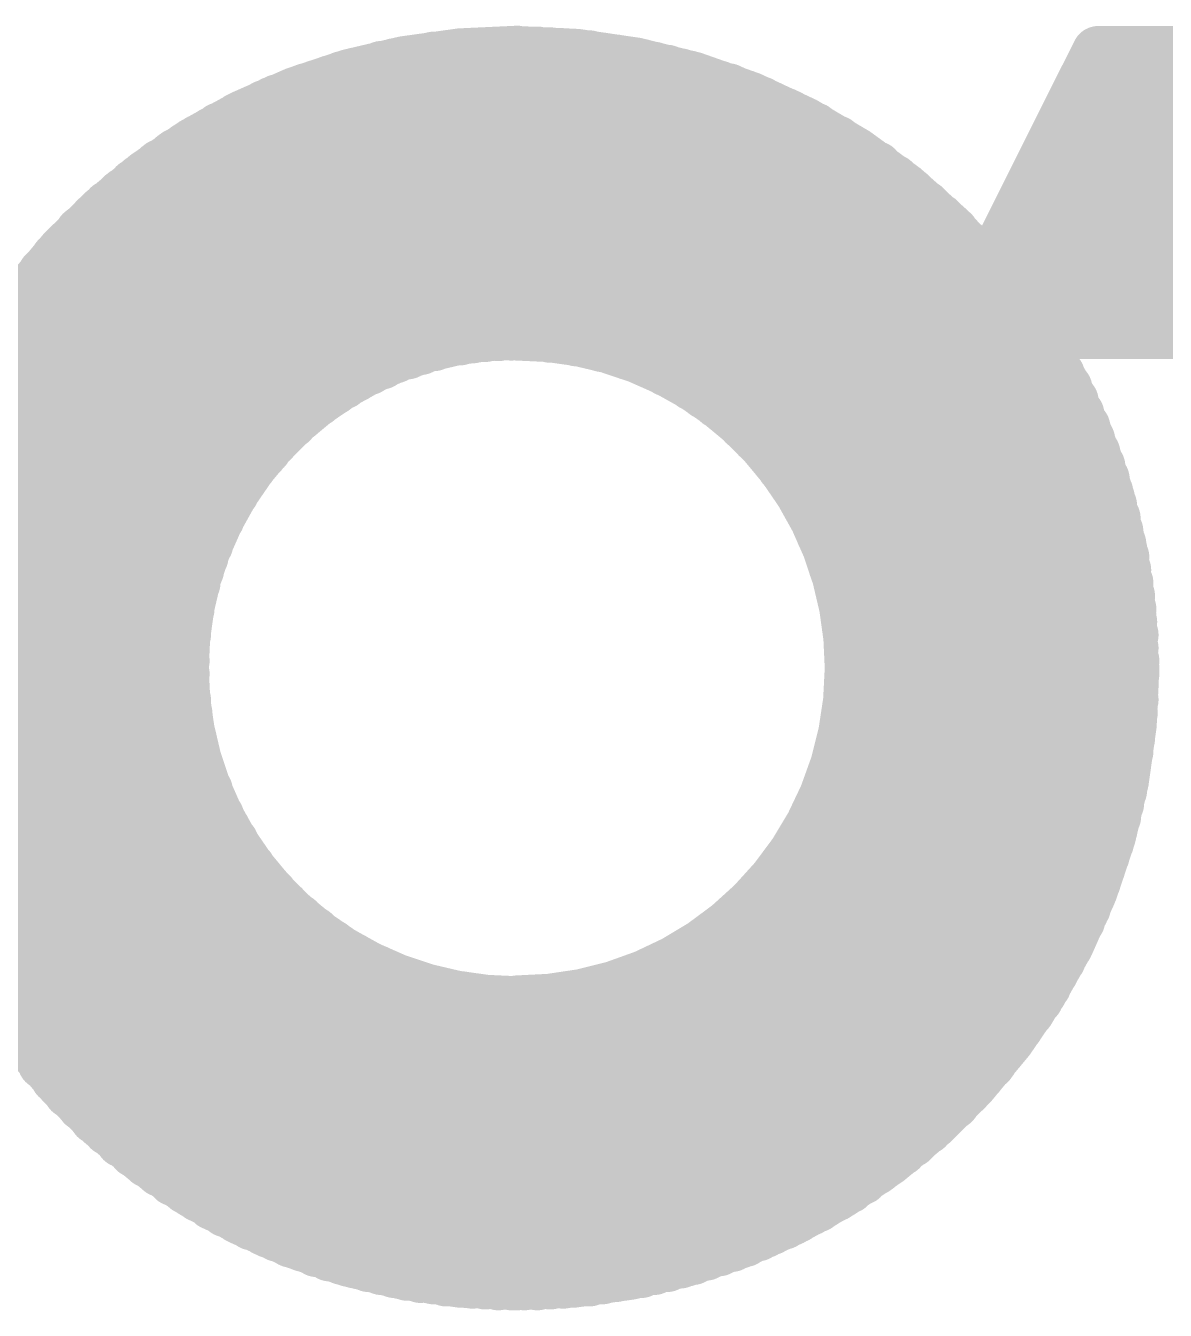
# Model space of a CAD drawing. Extents: x 98.7 to 144.1, y 93.1 to 144.1.
# Drawn here: x 110.637 to 111.7, y 130.403 to 131.601 of the extents above; entities that cross this region are included whole.
import ezdxf

# ---------------------------------------------------------------- set-up
doc = ezdxf.new("R2010")
doc.units = 0
doc.layers.get('0').update_dxf_attribs({"linetype": 'CONTINUOUS'})
doc.layers.add('SILK-TOP_PHO', color=9, linetype='CONTINUOUS')

# ---------------------------------------------------------------- blocks, each defined once
blk = doc.blocks.new('ROUND_117')
at = {"const_width": 0.02502}
blk.add_lwpolyline([(-0.01251, 0, 1), (0.01251, 0, 1)], format="xyb", close=True, dxfattribs=at)

msp = doc.modelspace()

# ---------------------------------------------------------------- linework, layer by layer
at = {"layer": 'SILK-TOP_PHO', "const_width": 0.050038}
for points in [[(111.09579, 131.576064, 0.259093), (110.608218, 131.305232)], [(111.535464, 131.370832, 0.2216486), (111.09579, 131.57581)], [(111.09579, 131.314444, 0.4142136), (110.783116, 131.00177)], [(111.407702, 131.00177, 0.4142136), (111.09579, 131.313682)], [(111.669322, 131.00177, 0.1454977), (111.576176, 131.315088)], [(110.783116, 131.00177, 0.4142154), (111.09579, 130.68935)], [(111.095536, 130.42773, 0.4142136), (111.66983, 131.002024)], [(111.09579, 130.690112, 0.4130234), (111.407702, 131.00177)], [(110.607348, 130.700272, 0.2600822), (111.09579, 130.42773)]]:
    msp.add_lwpolyline(points, format="xyb", dxfattribs=at)
for points in [[(111.00562, 131.568444), (111.00562, 131.30022)], [(111.017812, 131.570476), (111.017812, 131.303776)], [(111.02975, 131.571746), (111.02975, 131.307078)], [(111.041942, 131.57327), (111.041942, 131.30911)], [(111.054134, 131.573778), (111.054134, 131.311142)], [(111.066072, 131.57454), (111.066072, 131.312412)], [(111.078264, 131.575302), (111.078264, 131.313174)], [(111.090456, 131.575302), (111.090456, 131.313682)], [(111.09579, 131.57581), (111.09579, 131.575302)], [(111.102394, 131.575302), (111.102394, 131.313682)], [(111.114586, 131.575302), (111.114586, 131.313174)], [(111.126524, 131.57454), (111.126524, 131.31165)], [(111.138716, 131.573778), (111.138716, 131.31038)], [(111.150908, 131.572508), (111.150908, 131.308348)], [(111.162846, 131.571746), (111.162846, 131.306316)], [(111.175038, 131.569714), (111.175038, 131.303014)], [(111.63808, 131.57581), (111.53521, 131.370324)], [(111.634778, 131.569206), (111.634778, 131.315206)], [(111.63808, 131.57581), (112.767364, 131.57581)], [(111.64697, 131.57581), (111.64697, 131.315206)], [(111.658908, 131.57581), (111.658908, 131.315206)], [(111.6711, 131.57581), (111.6711, 131.315206)], [(111.683292, 131.57581), (111.683292, 131.315206)], [(111.69523, 131.57581), (111.69523, 131.315206)], [(111.707422, 131.57581), (111.707422, 131.315206)], [(111.71936, 131.57581), (111.71936, 131.315206)], [(110.95736, 131.558284), (110.95736, 131.281424)], [(110.969298, 131.56184), (110.969298, 131.286758)], [(110.98149, 131.56438), (110.98149, 131.292346)], [(110.985554, 131.565142), (111.206026, 131.565142)], [(110.993428, 131.566412), (110.993428, 131.296156)], [(111.18723, 131.567936), (111.18723, 131.299712)], [(111.199168, 131.565904), (111.199168, 131.295648)], [(111.21136, 131.563872), (111.21136, 131.291584)], [(111.223298, 131.561078), (111.223298, 131.28625)], [(111.23549, 131.558284), (111.23549, 131.280154)], [(111.632746, 131.565142), (112.767364, 131.565142)], [(110.908846, 131.544314), (110.908846, 131.25196)], [(110.921038, 131.548378), (110.921038, 131.260596)], [(110.932976, 131.552442), (110.932976, 131.267962)], [(110.935008, 131.55295), (111.25581, 131.55295)], [(110.945168, 131.555744), (110.945168, 131.275328)], [(111.247682, 131.554982), (111.247682, 131.274058)], [(111.25962, 131.55168), (111.25962, 131.266692)], [(111.271812, 131.547616), (111.271812, 131.258564)], [(111.622586, 131.545076), (111.622586, 131.315206)], [(111.62665, 131.55295), (112.767364, 131.55295)], [(110.884716, 131.535678), (110.884716, 131.23164)], [(110.896654, 131.54025), (110.896654, 131.242562)], [(110.898686, 131.541012), (111.29264, 131.541012)], [(111.284004, 131.543552), (111.284004, 131.249928)], [(111.295942, 131.539488), (111.295942, 131.24053)], [(111.308134, 131.534916), (111.308134, 131.229608)], [(111.620554, 131.541012), (112.767364, 131.541012)], [(110.860586, 131.525518), (110.860586, 131.206748)], [(110.867952, 131.52882), (111.322866, 131.52882)], [(110.872524, 131.530852), (110.872524, 131.22021)], [(111.320326, 131.529582), (111.320326, 131.21767)], [(111.332264, 131.524248), (111.332264, 131.20497)], [(111.610648, 131.520692), (111.610648, 131.315206)], [(111.614712, 131.52882), (112.767364, 131.52882)], [(110.836202, 131.514088), (110.836202, 131.176014)], [(110.841536, 131.516628), (111.349028, 131.516628)], [(110.848394, 131.519422), (110.848394, 131.192778)], [(111.344456, 131.51866), (111.344456, 131.189476)], [(111.356394, 131.512818), (111.356394, 131.172712)], [(111.608616, 131.516628), (112.767364, 131.516628)], [(110.812072, 131.500626), (110.812072, 131.132834)], [(110.818676, 131.50469), (111.37265, 131.50469)], [(110.824264, 131.50723), (110.824264, 131.156456)], [(111.368586, 131.50596), (111.368586, 131.152392)], [(111.380778, 131.499356), (111.380778, 131.1275)], [(111.598456, 131.496562), (111.598456, 131.315206)], [(111.60252, 131.50469), (112.767364, 131.50469)], [(110.787942, 131.486402), (110.787942, 131.055618)], [(110.797848, 131.492498), (111.393478, 131.492498)], [(110.79988, 131.493768), (110.79988, 131.102608)], [(111.392716, 131.492498), (111.392716, 131.096004)], [(111.404908, 131.485132), (111.404908, 131.040886)], [(111.596424, 131.492498), (112.767364, 131.492498)], [(110.77575, 131.478528), (110.77575, 130.524758)], [(110.778544, 131.48056), (111.412274, 131.48056)], [(111.4171, 131.477004), (111.4171, 130.526028)], [(111.586264, 131.472432), (111.586264, 131.315206)], [(111.590328, 131.48056), (112.767364, 131.48056)], [(110.75162, 131.461002), (110.75162, 130.54203)], [(110.761018, 131.468368), (111.430562, 131.468368)], [(110.763558, 131.4704), (110.763558, 130.533394)], [(111.429038, 131.468368), (111.429038, 130.534664)], [(111.584486, 131.468368), (112.767364, 131.468368)], [(110.739428, 131.452112), (110.739428, 130.551428)], [(110.744762, 131.456176), (111.446564, 131.456176)], [(111.44123, 131.459478), (111.44123, 130.543554)], [(111.453422, 131.45008), (111.453422, 130.552952)], [(111.57839, 131.456176), (112.767364, 131.456176)], [(110.72749, 131.442206), (110.72749, 130.560826)], [(110.73003, 131.444238), (111.461296, 131.444238)], [(111.46536, 131.440174), (111.46536, 130.562858)], [(111.572294, 131.444238), (112.767364, 131.444238)], [(111.574326, 131.448302), (111.574326, 130.685286)], [(110.715298, 131.432046), (110.715298, 130.571748)], [(110.715298, 131.432046), (111.47552, 131.432046)], [(111.477552, 131.430014), (111.477552, 130.573018)], [(111.566198, 131.432046), (112.497108, 131.432046)], [(110.702598, 131.419854), (111.488982, 131.419854)], [(110.703106, 131.420616), (110.703106, 130.582416)], [(111.48949, 131.418584), (111.48949, 130.584448)], [(111.560102, 131.419854), (112.491012, 131.419854)], [(111.562134, 131.423918), (111.562134, 130.66776)], [(110.689644, 131.407916), (111.501682, 131.407916)], [(110.691168, 131.409186), (110.691168, 130.594608)], [(111.501682, 131.407154), (111.501682, 130.595878)], [(111.554006, 131.407916), (112.48517, 131.407916)], [(110.678214, 131.395724), (111.513112, 131.395724)], [(110.678976, 131.396486), (110.678976, 130.606546)], [(111.513874, 131.394454), (111.513874, 130.608578)], [(111.548164, 131.395724), (112.479074, 131.395724)], [(111.550196, 131.399788), (111.550196, 130.651758)], [(110.666784, 131.383532), (110.666784, 130.620008)], [(110.666784, 131.383532), (111.524542, 131.383532)], [(111.525812, 131.380992), (111.525812, 130.62204)], [(111.542068, 131.383532), (112.472978, 131.383532)], [(110.654846, 131.369562), (110.654846, 130.63347)], [(110.656878, 131.371594), (112.466882, 131.371594)], [(111.538004, 131.375658), (111.538004, 130.636264)], [(110.642654, 131.35483), (110.642654, 130.648964)], [(110.646718, 131.359402), (112.460786, 131.359402)], [(110.63732, 131.347464), (112.45469, 131.347464)], [(110.628684, 131.335272), (112.448848, 131.335272)], [(110.630462, 131.338574), (110.630462, 130.66522)], [(110.618524, 131.321048), (110.618524, 130.682492)], [(110.619794, 131.32308), (112.442752, 131.32308)], [(110.29442, 131.311142), (111.053372, 131.311142)], [(111.137954, 131.311142), (111.578898, 131.311142)], [(111.576358, 131.315206), (111.909098, 131.315206)], [(110.318804, 131.29895), (111.000286, 131.29895)], [(111.19104, 131.29895), (111.587026, 131.29895)], [(111.586264, 131.29895), (111.586264, 130.704082)], [(110.332774, 131.286758), (110.96879, 131.286758)], [(111.22279, 131.286758), (111.593884, 131.286758)], [(110.342172, 131.27482), (110.944406, 131.27482)], [(111.24692, 131.27482), (111.600488, 131.27482)], [(111.598456, 131.27736), (111.598456, 130.725672)], [(110.34903, 131.262628), (110.92434, 131.262628)], [(111.266986, 131.262628), (111.607346, 131.262628)], [(110.353602, 131.25069), (110.906814, 131.25069)], [(111.284004, 131.25069), (111.613188, 131.25069)], [(111.610648, 131.2545), (111.610648, 130.748532)], [(110.356396, 131.238498), (110.892082, 131.238498)], [(111.299498, 131.238498), (111.618522, 131.238498)], [(110.356904, 131.226306), (110.87862, 131.226306)], [(111.312198, 131.226306), (111.62411, 131.226306)], [(111.622586, 131.228338), (111.622586, 130.774694)], [(110.356396, 131.214368), (110.86719, 131.214368)], [(111.324136, 131.214368), (111.628682, 131.214368)], [(110.354364, 131.202176), (110.856522, 131.202176)], [(111.335058, 131.202176), (111.633508, 131.202176)], [(111.634778, 131.19735), (111.634778, 130.805682)], [(110.3503, 131.189984), (110.846362, 131.189984)], [(111.344456, 131.189984), (111.63808, 131.189984)], [(110.343696, 131.178046), (110.837726, 131.178046)], [(111.353092, 131.178046), (111.642144, 131.178046)], [(110.334806, 131.165854), (110.830106, 131.165854)], [(111.36122, 131.165854), (111.645446, 131.165854)], [(110.322106, 131.153662), (110.82274, 131.153662)], [(111.367824, 131.153662), (111.649002, 131.153662)], [(111.64697, 131.16052), (111.64697, 130.842512)], [(110.301278, 131.141724), (110.816644, 131.141724)], [(111.374682, 131.141724), (111.652304, 131.141724)], [(109.963204, 131.129532), (110.810802, 131.129532)], [(111.380778, 131.129532), (111.654844, 131.129532)], [(109.95787, 131.117594), (110.805976, 131.117594)], [(111.38535, 131.117594), (111.657638, 131.117594)], [(109.952282, 131.105402), (110.801404, 131.105402)], [(111.390176, 131.105402), (111.660432, 131.105402)], [(111.658908, 131.109974), (111.658908, 130.893058)], [(109.946948, 131.09321), (110.79734, 131.09321)], [(111.39424, 131.09321), (111.66221, 131.09321)], [(109.941614, 131.081272), (110.794038, 131.081272)], [(111.397542, 131.081272), (111.664242, 131.081272)], [(109.93628, 131.06908), (110.790482, 131.06908)], [(111.400082, 131.06908), (111.665766, 131.06908)], [(109.930946, 131.056888), (110.78845, 131.056888)], [(111.402876, 131.056888), (111.667036, 131.056888)], [(109.92612, 131.04495), (110.786418, 131.04495)], [(111.404908, 131.04495), (111.667798, 131.04495)], [(109.920786, 131.032758), (110.785148, 131.032758)], [(111.406178, 131.032758), (111.669068, 131.032758)], [(109.915452, 131.020566), (110.783878, 131.020566)], [(111.40694, 131.020566), (111.669068, 131.020566)], [(109.910118, 131.008628), (110.783878, 131.008628)], [(111.407702, 131.008628), (111.66983, 131.008628)], [(109.904784, 130.996436), (110.783878, 130.996436)], [(111.407702, 130.996436), (111.66983, 130.996436)], [(109.899196, 130.984498), (110.783878, 130.984498)], [(111.40694, 130.984498), (111.669068, 130.984498)], [(109.893862, 130.972306), (110.785148, 130.972306)], [(111.406178, 130.972306), (111.669068, 130.972306)], [(109.888528, 130.960114), (110.786418, 130.960114)], [(111.404908, 130.962146), (111.404908, 130.5179)], [(111.404908, 130.960114), (111.668306, 130.960114)], [(109.883194, 130.948176), (110.787942, 130.948176)], [(110.787942, 130.947414), (110.787942, 130.517138)], [(111.402876, 130.948176), (111.667036, 130.948176)], [(109.878368, 130.935984), (110.790482, 130.935984)], [(111.400844, 130.935984), (111.665766, 130.935984)], [(109.873034, 130.923792), (110.793276, 130.923792)], [(111.397542, 130.923792), (111.664242, 130.923792)], [(109.8677, 130.911854), (110.796578, 130.911854)], [(111.39424, 130.911854), (111.66221, 130.911854)], [(109.862366, 130.899662), (110.800642, 130.899662)], [(110.79988, 130.900424), (110.79988, 130.509772)], [(111.390684, 130.899662), (111.660432, 130.899662)], [(111.392716, 130.907028), (111.392716, 130.510534)], [(109.857032, 130.887724), (110.805468, 130.887724)], [(111.386112, 130.887724), (111.6584, 130.887724)], [(109.851444, 130.875532), (110.81004, 130.875532)], [(111.380778, 130.875532), (111.380778, 130.50393)], [(111.380778, 130.875532), (111.655606, 130.875532)], [(110.309914, 130.86334), (110.816136, 130.86334)], [(110.812072, 130.870198), (110.812072, 130.502406)], [(111.375444, 130.86334), (111.652812, 130.86334)], [(110.326678, 130.851402), (110.822232, 130.851402)], [(111.368586, 130.85064), (111.368586, 130.497072)], [(111.369348, 130.851402), (111.64951, 130.851402)], [(110.338108, 130.83921), (110.829598, 130.83921)], [(110.824264, 130.846576), (110.824264, 130.495802)], [(111.361982, 130.83921), (111.646208, 130.83921)], [(110.346236, 130.827018), (110.836964, 130.827018)], [(110.836202, 130.827018), (110.836202, 130.489706)], [(111.354616, 130.827018), (111.642144, 130.827018)], [(111.356394, 130.830574), (111.356394, 130.490468)], [(110.35157, 130.81508), (110.8456, 130.81508)], [(111.344456, 130.813556), (111.344456, 130.484372)], [(111.345726, 130.81508), (111.63808, 130.81508)], [(110.355126, 130.802888), (110.854998, 130.802888)], [(110.848394, 130.810254), (110.848394, 130.48361)], [(111.336328, 130.802888), (111.634016, 130.802888)], [(110.356396, 130.790696), (110.86592, 130.790696)], [(110.860586, 130.796284), (110.860586, 130.478276)], [(111.32566, 130.790696), (111.629444, 130.790696)], [(111.332264, 130.798316), (111.332264, 130.479038)], [(110.356396, 130.778758), (110.87735, 130.778758)], [(110.872524, 130.782822), (110.872524, 130.472942)], [(111.313468, 130.778758), (111.624618, 130.778758)], [(111.320326, 130.785362), (111.320326, 130.47345)], [(110.355126, 130.766566), (110.890812, 130.766566)], [(110.884716, 130.771392), (110.884716, 130.467608)], [(111.300768, 130.766566), (111.619284, 130.766566)], [(111.308134, 130.773424), (111.308134, 130.468116)], [(110.35157, 130.754628), (110.905544, 130.754628)], [(110.896654, 130.76047), (110.896654, 130.463544)], [(111.286036, 130.754628), (111.613188, 130.754628)], [(111.295942, 130.762502), (111.295942, 130.463544)], [(110.346236, 130.742436), (110.922308, 130.742436)], [(110.908846, 130.751072), (110.908846, 130.458718)], [(110.921038, 130.742436), (110.921038, 130.454654)], [(111.269018, 130.742436), (111.607854, 130.742436)], [(111.271812, 130.744468), (111.271812, 130.455416)], [(111.284004, 130.753104), (111.284004, 130.45948)], [(110.33887, 130.730244), (110.941866, 130.730244)], [(110.932976, 130.73507), (110.932976, 130.451352)], [(111.249714, 130.730244), (111.60125, 130.730244)], [(111.25962, 130.73634), (111.25962, 130.451352)], [(110.32744, 130.718306), (110.965234, 130.718306)], [(110.945168, 130.727704), (110.945168, 130.44805)], [(110.95736, 130.721608), (110.95736, 130.444748)], [(111.226092, 130.718306), (111.594392, 130.718306)], [(111.23549, 130.722878), (111.23549, 130.444748)], [(111.247682, 130.728974), (111.247682, 130.44805)], [(110.310676, 130.706114), (110.99546, 130.706114)], [(110.969298, 130.716274), (110.969298, 130.441954)], [(110.98149, 130.71094), (110.98149, 130.43916)], [(110.993428, 130.706876), (110.993428, 130.43662)], [(111.195104, 130.706114), (111.587788, 130.706114)], [(111.199168, 130.707384), (111.199168, 130.437382)], [(111.21136, 130.711448), (111.21136, 130.43916)], [(111.223298, 130.716782), (111.223298, 130.441954)], [(109.557058, 130.693922), (111.043974, 130.693922)], [(111.00562, 130.702812), (111.00562, 130.434588)], [(111.017812, 130.69951), (111.017812, 130.433318)], [(111.02975, 130.695954), (111.02975, 130.431286)], [(111.041942, 130.693922), (111.041942, 130.430524)], [(111.146844, 130.693922), (111.580422, 130.693922)], [(111.150908, 130.694684), (111.150908, 130.430524)], [(111.162846, 130.696716), (111.162846, 130.431286)], [(111.175038, 130.700018), (111.175038, 130.433318)], [(111.18723, 130.70332), (111.18723, 130.43535)], [(110.619032, 130.681984), (111.572294, 130.681984)], [(111.054134, 130.69189), (111.054134, 130.429254)], [(111.066072, 130.69062), (111.066072, 130.428492)], [(111.078264, 130.690112), (111.078264, 130.42773)], [(111.090456, 130.68935), (111.090456, 130.42773)], [(111.102394, 130.68935), (111.102394, 130.42773)], [(111.114586, 130.690112), (111.114586, 130.42773)], [(111.126524, 130.691382), (111.126524, 130.428492)], [(111.138716, 130.692652), (111.138716, 130.429254)], [(110.627922, 130.669792), (111.563404, 130.669792)], [(110.636558, 130.6576), (111.554768, 130.6576)], [(110.645956, 130.645662), (111.54537, 130.645662)], [(110.655354, 130.63347), (111.535972, 130.63347)], [(110.666276, 130.621532), (111.525304, 130.621532)], [(110.676944, 130.60934), (111.514382, 130.60934)], [(110.689136, 130.597148), (111.502952, 130.597148)], [(110.701074, 130.58521), (111.490252, 130.58521)], [(110.714536, 130.573018), (111.477552, 130.573018)], [(110.72876, 130.560826), (111.463328, 130.560826)], [(110.743492, 130.548888), (111.447834, 130.548888)], [(110.759748, 130.536696), (111.431832, 130.536696)], [(110.77702, 130.524758), (111.414306, 130.524758)], [(110.795816, 130.512566), (111.39551, 130.512566)], [(110.816644, 130.500374), (111.375444, 130.500374)], [(110.839504, 130.488436), (111.351822, 130.488436)], [(110.865158, 130.476244), (111.326168, 130.476244)], [(110.895384, 130.464052), (111.296704, 130.464052)], [(110.931706, 130.452114), (111.260382, 130.452114)], [(110.979458, 130.439922), (111.21263, 130.439922)]]:
    msp.add_lwpolyline(points, dxfattribs=at)

# ---------------------------------------------------------------- block references
at = {"layer": 'SILK-TOP_PHO'}
for p in [(111.00562, 131.568444), (111.017812, 131.570476), (111.02975, 131.571746), (111.041942, 131.57327), (111.054134, 131.573778), (111.066072, 131.57454), (111.078264, 131.575302), (111.090456, 131.575302), (111.09579, 131.576064), (111.09579, 131.57581), (111.09579, 131.57581), (111.09579, 131.57581), (111.09579, 131.575302), (111.102394, 131.575302), (111.114586, 131.575302), (111.126524, 131.57454), (111.138716, 131.573778), (111.150908, 131.572508), (111.162846, 131.571746), (111.175038, 131.569714), (111.634778, 131.569206), (111.63808, 131.57581), (111.63808, 131.57581), (111.64697, 131.57581), (111.658908, 131.57581), (111.6711, 131.57581), (111.683292, 131.57581), (111.69523, 131.57581), (111.707422, 131.57581), (111.71936, 131.57581), (110.95736, 131.558284), (110.969298, 131.56184), (110.98149, 131.56438), (110.985554, 131.565142), (110.993428, 131.566412), (111.18723, 131.567936), (111.199168, 131.565904), (111.206026, 131.565142), (111.21136, 131.563872), (111.223298, 131.561078), (111.23549, 131.558284), (111.632746, 131.565142), (110.908846, 131.544314), (110.921038, 131.548378), (110.932976, 131.552442), (110.935008, 131.55295), (110.945168, 131.555744), (111.247682, 131.554982), (111.25581, 131.55295), (111.25962, 131.55168), (111.271812, 131.547616), (111.622586, 131.545076), (111.62665, 131.55295), (110.884716, 131.535678), (110.896654, 131.54025), (110.898686, 131.541012), (111.284004, 131.543552), (111.29264, 131.541012), (111.295942, 131.539488), (111.308134, 131.534916), (111.620554, 131.541012), (110.860586, 131.525518), (110.867952, 131.52882), (110.872524, 131.530852), (111.320326, 131.529582), (111.322866, 131.52882), (111.332264, 131.524248), (111.610648, 131.520692), (111.614712, 131.52882), (110.836202, 131.514088), (110.841536, 131.516628), (110.848394, 131.519422), (111.344456, 131.51866), (111.349028, 131.516628), (111.356394, 131.512818), (111.608616, 131.516628), (110.812072, 131.500626), (110.818676, 131.50469), (110.824264, 131.50723), (111.368586, 131.50596), (111.37265, 131.50469), (111.380778, 131.499356), (111.598456, 131.496562), (111.60252, 131.50469), (110.787942, 131.486402), (110.797848, 131.492498), (110.79988, 131.493768), (111.392716, 131.492498), (111.393478, 131.492498), (111.404908, 131.485132), (111.596424, 131.492498), (110.77575, 131.478528), (110.778544, 131.48056), (111.412274, 131.48056), (111.4171, 131.477004), (111.586264, 131.472432), (111.590328, 131.48056), (110.75162, 131.461002), (110.761018, 131.468368), (110.763558, 131.4704), (111.429038, 131.468368), (111.430562, 131.468368), (111.584486, 131.468368), (110.739428, 131.452112), (110.744762, 131.456176), (111.44123, 131.459478), (111.446564, 131.456176), (111.453422, 131.45008), (111.57839, 131.456176), (110.72749, 131.442206), (110.73003, 131.444238), (111.461296, 131.444238), (111.46536, 131.440174), (111.572294, 131.444238), (111.574326, 131.448302), (110.715298, 131.432046), (110.715298, 131.432046), (111.47552, 131.432046), (111.477552, 131.430014), (111.566198, 131.432046), (110.702598, 131.419854), (110.703106, 131.420616), (111.488982, 131.419854), (111.48949, 131.418584), (111.560102, 131.419854), (111.562134, 131.423918), (110.689644, 131.407916), (110.691168, 131.409186), (111.501682, 131.407916), (111.501682, 131.407154), (111.554006, 131.407916), (110.678214, 131.395724), (110.678976, 131.396486), (111.513112, 131.395724), (111.513874, 131.394454), (111.548164, 131.395724), (111.550196, 131.399788), (110.666784, 131.383532), (110.666784, 131.383532), (111.524542, 131.383532), (111.525812, 131.380992), (111.542068, 131.383532), (110.654846, 131.369562), (110.656878, 131.371594), (111.53521, 131.370324), (111.535464, 131.370832), (111.538004, 131.375658), (110.642654, 131.35483), (110.646718, 131.359402), (110.63732, 131.347464), (110.628684, 131.335272), (110.630462, 131.338574), (110.618524, 131.321048), (110.619794, 131.32308), (111.02975, 131.307078), (111.041942, 131.30911), (111.053372, 131.311142), (111.054134, 131.311142), (111.066072, 131.312412), (111.078264, 131.313174), (111.090456, 131.313682), (111.09579, 131.314444), (111.09579, 131.313682), (111.09579, 131.313682), (111.102394, 131.313682), (111.114586, 131.313174), (111.126524, 131.31165), (111.137954, 131.311142), (111.138716, 131.31038), (111.150908, 131.308348), (111.162846, 131.306316), (111.576176, 131.315088), (111.576358, 131.315206), (111.576358, 131.315206), (111.578898, 131.311142), (111.586264, 131.315206), (111.598456, 131.315206), (111.610648, 131.315206), (111.622586, 131.315206), (111.634778, 131.315206), (111.64697, 131.315206), (111.658908, 131.315206), (111.6711, 131.315206), (111.683292, 131.315206), (111.69523, 131.315206), (111.707422, 131.315206), (111.71936, 131.315206), (110.993428, 131.296156), (111.000286, 131.29895), (111.00562, 131.30022), (111.017812, 131.303776), (111.175038, 131.303014), (111.18723, 131.299712), (111.19104, 131.29895), (111.199168, 131.295648), (111.586264, 131.29895), (111.587026, 131.29895), (110.95736, 131.281424), (110.96879, 131.286758), (110.969298, 131.286758), (110.98149, 131.292346), (111.21136, 131.291584), (111.22279, 131.286758), (111.223298, 131.28625), (111.593884, 131.286758), (110.944406, 131.27482), (110.945168, 131.275328), (111.23549, 131.280154), (111.24692, 131.27482), (111.247682, 131.274058), (111.598456, 131.27736), (111.600488, 131.27482), (110.921038, 131.260596), (110.92434, 131.262628), (110.932976, 131.267962), (111.25962, 131.266692), (111.266986, 131.262628), (111.271812, 131.258564), (111.607346, 131.262628), (110.906814, 131.25069), (110.908846, 131.25196), (111.284004, 131.25069), (111.284004, 131.249928), (111.610648, 131.2545), (111.613188, 131.25069), (110.892082, 131.238498), (110.896654, 131.242562), (111.295942, 131.24053), (111.299498, 131.238498), (111.618522, 131.238498), (110.87862, 131.226306), (110.884716, 131.23164), (111.308134, 131.229608), (111.312198, 131.226306), (111.622586, 131.228338), (111.62411, 131.226306), (110.86719, 131.214368), (110.872524, 131.22021), (111.320326, 131.21767), (111.324136, 131.214368), (111.628682, 131.214368), (110.856522, 131.202176), (110.860586, 131.206748), (111.332264, 131.20497), (111.335058, 131.202176), (111.633508, 131.202176), (111.634778, 131.19735), (110.846362, 131.189984), (110.848394, 131.192778), (111.344456, 131.189984), (111.344456, 131.189476), (111.63808, 131.189984), (110.836202, 131.176014), (110.837726, 131.178046), (111.353092, 131.178046), (111.642144, 131.178046), (110.830106, 131.165854), (111.356394, 131.172712), (111.36122, 131.165854), (111.645446, 131.165854), (110.82274, 131.153662), (110.824264, 131.156456), (111.367824, 131.153662), (111.368586, 131.152392), (111.64697, 131.16052), (111.649002, 131.153662), (110.816644, 131.141724), (111.374682, 131.141724), (111.652304, 131.141724), (110.810802, 131.129532), (110.812072, 131.132834), (111.380778, 131.129532), (111.380778, 131.1275), (111.654844, 131.129532), (110.805976, 131.117594), (111.38535, 131.117594), (111.657638, 131.117594), (110.79988, 131.102608), (110.801404, 131.105402), (111.390176, 131.105402), (111.658908, 131.109974), (111.660432, 131.105402), (110.79734, 131.09321), (111.392716, 131.096004), (111.39424, 131.09321), (111.66221, 131.09321), (110.794038, 131.081272), (111.397542, 131.081272), (111.664242, 131.081272), (110.790482, 131.06908), (111.400082, 131.06908), (111.665766, 131.06908), (110.787942, 131.055618), (110.78845, 131.056888), (111.402876, 131.056888), (111.667036, 131.056888), (110.786418, 131.04495), (111.404908, 131.04495), (111.667798, 131.04495), (110.785148, 131.032758), (111.404908, 131.040886), (111.406178, 131.032758), (111.669068, 131.032758), (110.783878, 131.020566), (111.40694, 131.020566), (111.669068, 131.020566), (110.783878, 131.008628), (111.407702, 131.008628), (111.66983, 131.008628), (110.783116, 131.00177), (110.783116, 131.00177), (110.783116, 131.00177), (110.783878, 130.996436), (111.407702, 131.00177), (111.407702, 131.00177), (111.407702, 131.00177), (111.407702, 130.996436), (111.669322, 131.00177), (111.66983, 131.002024), (111.66983, 131.00177), (111.66983, 130.996436), (110.783878, 130.984498), (111.40694, 130.984498), (111.669068, 130.984498), (110.785148, 130.972306), (111.406178, 130.972306), (111.669068, 130.972306), (110.786418, 130.960114), (111.404908, 130.962146), (111.404908, 130.960114), (111.668306, 130.960114), (110.787942, 130.948176), (110.787942, 130.947414), (111.402876, 130.948176), (111.667036, 130.948176), (110.790482, 130.935984), (111.400844, 130.935984), (111.665766, 130.935984), (110.793276, 130.923792), (111.397542, 130.923792), (111.664242, 130.923792), (110.796578, 130.911854), (111.39424, 130.911854), (111.66221, 130.911854), (110.79988, 130.900424), (110.800642, 130.899662), (111.390684, 130.899662), (111.392716, 130.907028), (111.660432, 130.899662), (110.805468, 130.887724), (111.386112, 130.887724), (111.6584, 130.887724), (111.658908, 130.893058), (110.81004, 130.875532), (111.380778, 130.875532), (111.380778, 130.875532), (111.655606, 130.875532), (110.812072, 130.870198), (110.816136, 130.86334), (111.375444, 130.86334), (111.652812, 130.86334), (110.822232, 130.851402), (111.368586, 130.85064), (111.369348, 130.851402), (111.64951, 130.851402), (110.824264, 130.846576), (110.829598, 130.83921), (111.361982, 130.83921), (111.646208, 130.83921), (111.64697, 130.842512), (110.836202, 130.827018), (110.836964, 130.827018), (111.354616, 130.827018), (111.356394, 130.830574), (111.642144, 130.827018), (110.8456, 130.81508), (111.344456, 130.813556), (111.345726, 130.81508), (111.63808, 130.81508), (110.848394, 130.810254), (110.854998, 130.802888), (111.336328, 130.802888), (111.634016, 130.802888), (111.634778, 130.805682), (110.860586, 130.796284), (110.86592, 130.790696), (111.32566, 130.790696), (111.332264, 130.798316), (111.629444, 130.790696), (110.872524, 130.782822), (110.87735, 130.778758), (111.313468, 130.778758), (111.320326, 130.785362), (111.624618, 130.778758), (110.884716, 130.771392), (110.890812, 130.766566), (111.300768, 130.766566), (111.308134, 130.773424), (111.619284, 130.766566), (111.622586, 130.774694), (110.896654, 130.76047), (110.905544, 130.754628), (111.286036, 130.754628), (111.295942, 130.762502), (111.613188, 130.754628), (110.908846, 130.751072), (110.921038, 130.742436), (110.922308, 130.742436), (111.269018, 130.742436), (111.271812, 130.744468), (111.284004, 130.753104), (111.607854, 130.742436), (111.610648, 130.748532), (110.932976, 130.73507), (110.941866, 130.730244), (111.249714, 130.730244), (111.25962, 130.73634), (111.60125, 130.730244), (110.945168, 130.727704), (110.95736, 130.721608), (110.965234, 130.718306), (111.226092, 130.718306), (111.23549, 130.722878), (111.247682, 130.728974), (111.594392, 130.718306), (111.598456, 130.725672), (110.969298, 130.716274), (110.98149, 130.71094), (110.993428, 130.706876), (110.99546, 130.706114), (111.195104, 130.706114), (111.199168, 130.707384), (111.21136, 130.711448), (111.223298, 130.716782), (111.587788, 130.706114), (111.00562, 130.702812), (111.017812, 130.69951), (111.02975, 130.695954), (111.041942, 130.693922), (111.043974, 130.693922), (111.146844, 130.693922), (111.150908, 130.694684), (111.162846, 130.696716), (111.175038, 130.700018), (111.18723, 130.70332), (111.580422, 130.693922), (111.586264, 130.704082), (110.618524, 130.682492), (110.619032, 130.681984), (111.054134, 130.69189), (111.066072, 130.69062), (111.078264, 130.690112), (111.090456, 130.68935), (111.09579, 130.690112), (111.09579, 130.68935), (111.09579, 130.68935), (111.102394, 130.68935), (111.114586, 130.690112), (111.126524, 130.691382), (111.138716, 130.692652), (111.572294, 130.681984), (111.574326, 130.685286), (110.627922, 130.669792), (111.563404, 130.669792), (110.630462, 130.66522), (110.636558, 130.6576), (111.554768, 130.6576), (111.562134, 130.66776), (110.642654, 130.648964), (110.645956, 130.645662), (111.54537, 130.645662), (111.550196, 130.651758), (111.538004, 130.636264), (110.654846, 130.63347), (110.655354, 130.63347), (110.666276, 130.621532), (111.525304, 130.621532), (111.525812, 130.62204), (111.535972, 130.63347), (110.666784, 130.620008), (110.676944, 130.60934), (110.678976, 130.606546), (111.513874, 130.608578), (111.514382, 130.60934), (110.689136, 130.597148), (110.691168, 130.594608), (111.501682, 130.595878), (111.502952, 130.597148), (110.701074, 130.58521), (110.703106, 130.582416), (111.48949, 130.584448), (111.490252, 130.58521), (110.714536, 130.573018), (110.715298, 130.571748), (111.46536, 130.562858), (111.477552, 130.573018), (111.477552, 130.573018), (110.72749, 130.560826), (110.72876, 130.560826), (110.739428, 130.551428), (111.453422, 130.552952), (111.463328, 130.560826), (110.743492, 130.548888), (110.75162, 130.54203), (111.44123, 130.543554), (111.447834, 130.548888), (110.759748, 130.536696), (110.763558, 130.533394), (111.4171, 130.526028), (111.429038, 130.534664), (111.431832, 130.536696), (110.77575, 130.524758), (110.77702, 130.524758), (110.787942, 130.517138), (111.404908, 130.5179), (111.414306, 130.524758), (110.795816, 130.512566), (110.79988, 130.509772), (110.812072, 130.502406), (111.380778, 130.50393), (111.392716, 130.510534), (111.39551, 130.512566), (110.816644, 130.500374), (110.824264, 130.495802), (110.836202, 130.489706), (111.356394, 130.490468), (111.368586, 130.497072), (111.375444, 130.500374), (110.839504, 130.488436), (110.848394, 130.48361), (110.860586, 130.478276), (111.332264, 130.479038), (111.344456, 130.484372), (111.351822, 130.488436), (110.865158, 130.476244), (110.872524, 130.472942), (110.884716, 130.467608), (111.308134, 130.468116), (111.320326, 130.47345), (111.326168, 130.476244), (110.895384, 130.464052), (110.896654, 130.463544), (110.908846, 130.458718), (110.921038, 130.454654), (111.271812, 130.455416), (111.284004, 130.45948), (111.295942, 130.463544), (111.296704, 130.464052), (110.931706, 130.452114), (110.932976, 130.451352), (110.945168, 130.44805), (110.95736, 130.444748), (110.969298, 130.441954), (111.223298, 130.441954), (111.23549, 130.444748), (111.247682, 130.44805), (111.25962, 130.451352), (111.260382, 130.452114), (110.979458, 130.439922), (110.98149, 130.43916), (110.993428, 130.43662), (111.00562, 130.434588), (111.017812, 130.433318), (111.02975, 130.431286), (111.041942, 130.430524), (111.150908, 130.430524), (111.162846, 130.431286), (111.175038, 130.433318), (111.18723, 130.43535), (111.199168, 130.437382), (111.21136, 130.43916), (111.21263, 130.439922), (111.054134, 130.429254), (111.066072, 130.428492), (111.078264, 130.42773), (111.090456, 130.42773), (111.095536, 130.42773), (111.09579, 130.42773), (111.09579, 130.42773), (111.102394, 130.42773), (111.114586, 130.42773), (111.126524, 130.428492), (111.138716, 130.429254)]:
    msp.add_blockref('ROUND_117', p, dxfattribs=at)

doc.saveas('drawing.dxf')
